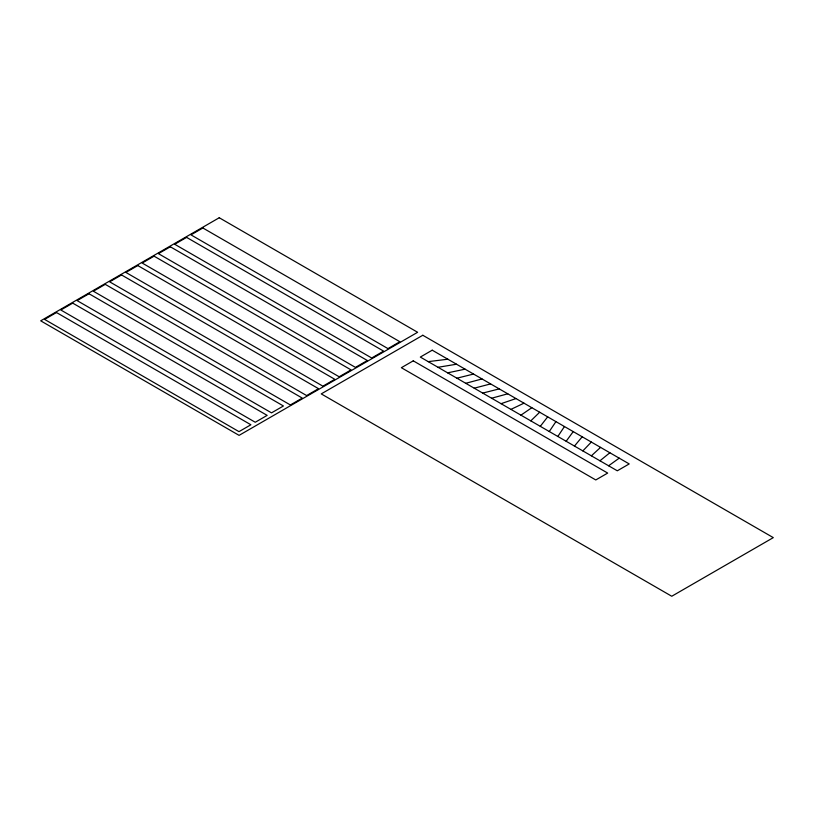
<?xml version="1.0" encoding="UTF-8"?>
<svg xmlns="http://www.w3.org/2000/svg" width="814" height="814" viewBox="0 0 814 814"><rect width="100%" height="100%" fill="white"/><g stroke="black" fill="none" stroke-linecap="round" stroke-linejoin="round"><path stroke-width="1.22" d="M557.834 436.457L564.458 426.536M549.277 431.522L555.931 421.621M566.157 441.259L573.229 431.603M540.293 426.333L547.68 416.849M574.46 446.062L582.203 436.782M582.855 450.905L591.33 442.053M530.809 420.858L539.672 412.23M591.371 455.82L600.569 447.385M599.969 460.785L609.869 452.757M608.618 465.781L619.21 458.15M520.94 415.16L531.827 407.702M510.927 409.381L523.992 403.174M501.058 403.683L516.005 398.565M491.615 398.229L507.763 393.803M465.74 383.292L482.03 378.958M474.226 388.186L490.618 383.913M482.722 393.091L499.257 388.889M456.908 378.195L473.555 374.053M447.639 372.843L465.079 369.169M438.024 367.287L456.522 364.224M428.225 361.63L447.853 359.218M219.241 217.745L40.7 320.828L239.082 435.368L417.633 332.285L219.241 217.745M56.471 312.525L44.577 319.393L238.99 431.634L250.895 424.766L56.471 312.525M72.741 303.134L60.836 310.002L255.25 422.252L267.155 415.374L72.741 303.134M89.011 293.742L77.106 300.61L271.52 412.861L283.425 405.983L89.011 293.742M105.271 284.351L93.366 291.219L290.364 404.955L302.269 398.077L105.271 284.351M121.54 274.949L109.636 281.827L306.634 395.563L318.539 388.685L121.54 274.949M137.81 265.567L125.905 272.436L322.904 386.172L334.808 379.293L137.81 265.567M154.08 256.166L142.175 263.044L339.173 376.78L351.068 369.902L154.08 256.166M170.34 246.784L158.435 253.653L355.433 367.389L367.338 360.51L170.34 246.784M186.61 237.383L174.705 244.261L371.703 357.997L383.608 351.119L186.61 237.383M202.879 227.991L190.975 234.87L387.973 348.606L399.867 341.727L202.879 227.991M422.802 335.266L321.245 393.895L671.754 596.255L773.3 537.627L422.802 335.266M413.258 360.836L401.363 367.704L595.777 479.955L607.682 473.076L413.258 360.836M432.224 350.193L420.319 357.071L617.307 470.797L629.212 463.929L432.224 350.193"/></g></svg>
